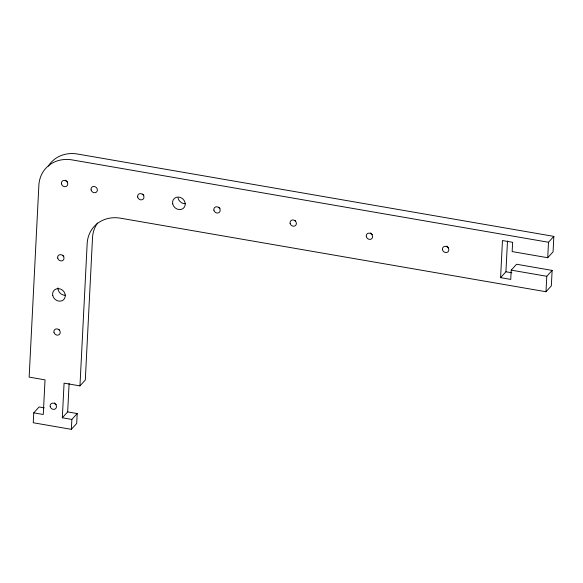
<?xml version="1.0" encoding="UTF-8"?>
<svg xmlns="http://www.w3.org/2000/svg" width="583" height="583" viewBox="0 0 583 583"><rect width="100%" height="100%" fill="white"/><g stroke="black" fill="none" stroke-linecap="round" stroke-linejoin="round"><path stroke-width="0.87" d="M44.293 407.867L39.097 406.963L33.748 412.851L33.246 422.748L71.352 429.336L76.701 423.447L77.196 413.551L67.672 411.904L62.323 417.792L71.855 419.439L77.196 413.551M62.323 417.792L64.079 383.148L79.958 385.895L85.307 380.014L92.515 237.74A33.544 29.536 42.3 0 1 97.55 223.012M67.672 411.904L69.115 383.483M71.352 429.336L71.855 419.439M79.958 385.895L87.166 243.621A33.544 29.536 42.3 0 1 120.484 218.188L545.994 291.748L551.343 285.867L552.13 270.403L516.56 264.252L511.211 270.14L510.744 279.417L500.586 277.661L502.466 240.546L512.625 242.302L512.151 251.579L547.721 257.73L553.07 251.849L553.85 236.385L77.532 154.029A33.544 29.536 42.3 0 0 48.294 166.17M500.586 277.661L505.927 271.773L507.487 240.998M545.994 291.748L546.781 276.284L552.13 270.403M547.721 257.73L548.501 242.266L553.85 236.385M548.501 242.266L72.183 159.917A33.544 29.536 42.3 0 0 38.864 185.358L29.15 377.114L45.029 379.854L43.273 414.498L33.748 412.851M511.211 270.14L546.781 276.284M505.927 271.773L511.859 272.8M65.631 295.282A6.712 5.91 42.3 0 1 57.936 287.922M185.583 203.7A6.712 5.91 42.3 0 1 178.026 197.98M59.4 329.949A3.352 2.951 42.3 0 1 58.766 329.344M67.672 181.932A3.352 2.951 42.3 0 1 65.813 180.162M295.552 221.023A3.352 2.951 42.3 0 1 294.918 220.418M56.391 404.617A3.352 2.951 42.3 0 1 54.54 402.846M63.911 256.163A3.352 2.951 42.3 0 1 62.527 255.114M220.097 208.284A3.352 2.951 42.3 0 1 218.712 207.242M448.728 247.811A3.352 2.951 42.3 0 1 446.87 246.041M372.515 234.636A3.352 2.951 42.3 0 1 370.657 232.865M143.884 195.108A3.352 2.951 42.3 0 1 142.5 194.066M91.094 189.869A3.352 2.951 42.3 0 0 96.341 192.171A3.352 2.951 42.3 0 0 95.175 186.749A3.352 2.951 42.3 0 0 91.094 189.869M52.725 295.443A6.712 5.91 42.3 0 0 63.212 300.056A6.712 5.91 42.3 0 0 60.887 289.212A6.712 5.91 42.3 0 0 52.725 295.443M172.685 203.868A6.712 5.91 42.3 0 0 183.164 208.474A6.712 5.91 42.3 0 0 180.847 197.637A6.712 5.91 42.3 0 0 172.685 203.868M53.949 332.288A3.352 2.951 42.3 0 0 59.196 334.591A3.352 2.951 42.3 0 0 58.03 329.176A3.352 2.951 42.3 0 0 53.949 332.288M137.683 197.01A3.352 2.951 42.3 0 0 142.93 199.313A3.352 2.951 42.3 0 0 141.764 193.891A3.352 2.951 42.3 0 0 137.683 197.01M442.526 249.713A3.352 2.951 42.3 0 0 447.766 252.016A3.352 2.951 42.3 0 0 446.607 246.594A3.352 2.951 42.3 0 0 442.526 249.713M213.895 210.186A3.352 2.951 42.3 0 0 219.135 212.489A3.352 2.951 42.3 0 0 217.976 207.067A3.352 2.951 42.3 0 0 213.895 210.186M50.189 406.519A3.352 2.951 42.3 0 0 55.436 408.821A3.352 2.951 42.3 0 0 54.27 403.4A3.352 2.951 42.3 0 0 50.189 406.519M57.71 258.058A3.352 2.951 42.3 0 0 62.957 260.368A3.352 2.951 42.3 0 0 61.791 254.946A3.352 2.951 42.3 0 0 57.71 258.058M61.47 183.834A3.352 2.951 42.3 0 0 66.717 186.137A3.352 2.951 42.3 0 0 65.551 180.715A3.352 2.951 42.3 0 0 61.47 183.834M290.108 223.362A3.352 2.951 42.3 0 0 295.348 225.665A3.352 2.951 42.3 0 0 294.189 220.243A3.352 2.951 42.3 0 0 290.108 223.362M366.313 236.538A3.352 2.951 42.3 0 0 371.56 238.841A3.352 2.951 42.3 0 0 370.394 233.419A3.352 2.951 42.3 0 0 366.313 236.538"/></g></svg>
